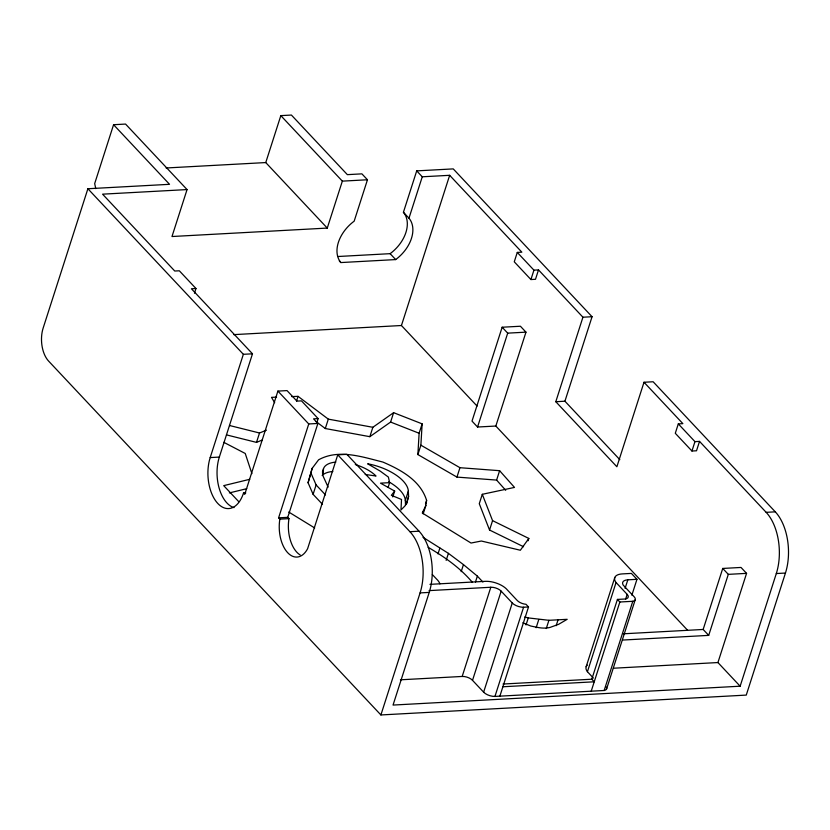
<?xml version="1.0" encoding="UTF-8"?>
<svg xmlns="http://www.w3.org/2000/svg" width="830" height="830" viewBox="0 0 830 830"><rect width="100%" height="100%" fill="white"/><g stroke="black" fill="none" stroke-linecap="round" stroke-linejoin="round"><path stroke-width="1.25" d="M505.709 490.302L496.61 480.082L456.946 477.094L417.874 454.57L419.119 433.25L422.138 423.86L393.617 412.676L372.857 427.294L369.848 436.684L325.298 428.529L316.22 421.692M417.874 454.57L420.883 445.181L422.138 423.86M335.849 462.082A29.922 13.768 17.8 0 0 323.524 468.639L322.829 475.549L328.14 487.148M423.03 513.614L423.404 511.062M423.217 513.718L425.863 505.501L426.61 500.397C420.468 480.394 400.88 469.832 382.889 462.061C362.243 456.936 338.713 448.698 318.585 459.81L312.163 468.348L308.075 482.759L313.097 494.327L322.497 504.329M308.075 482.759L312.163 468.348M406.648 503.789L408.588 496.465L408.329 491.09A37.267 17.15 17.8 0 0 367.649 463.794L380.119 471.046L388.388 477.074L389.633 482.655L388.129 487.355M95.761 188.628L94.682 183.586L113.575 124.718L169.538 184.312L87.887 188.742L43.15 328.078A23.977 13.602 86.9 0 0 48.628 361.112L380.897 714.952L746.263 695.094L785.45 573.053A44.426 25.191 86.9 0 0 775.293 511.84L653.137 381.759L644.007 382.257L616.877 466.751L555.799 401.71L582.93 317.216L538.504 269.906L533.939 270.155L517.277 252.424L514.268 261.813L530.92 279.544L535.495 279.295L538.504 269.906M113.575 124.718L125.548 124.064L187.061 189.572L171.986 236.519L327.269 228.074L342.344 181.137L280.82 115.629L265.756 162.566L327.269 228.074M194.469 293.218L195.973 288.518L179.322 270.788L174.757 271.026L102.567 194.168L187.061 189.572M245.794 492.937L243.512 493.051A33.314 18.893 86.9 0 1 217.813 503.478A33.314 18.893 86.9 0 1 210.198 457.579L243.356 354.306L87.887 188.742M234.008 507.628A33.314 18.893 86.9 0 1 219.328 457.081L252.486 353.808L191.408 288.767L195.973 288.518M226.486 434.889L256.501 442.38L259.52 433.001L266.451 430.168M316.624 423.3L318.129 418.611L301.477 400.869L296.912 401.118L287.035 390.598L277.905 391.096L244.746 494.369L243.512 493.051M280.82 115.629L291.403 115.048L347.365 174.653L361.901 173.854L367.462 179.768L354.171 221.164A32.546 22.234 -43.2 0 0 340.871 262.56L395.682 259.583A32.546 22.234 -43.2 0 0 408.972 218.186L422.263 176.79L416.712 170.876L403.421 212.273A32.546 22.234 -43.2 0 1 390.131 253.669L395.682 259.583M296.538 401.056L298.043 396.356L328.317 419.14L372.857 427.294M699.534 441.384L696.515 450.773L691.95 451.022L675.288 433.281L678.307 423.891L694.959 441.633L699.534 441.384L766.163 512.338A44.426 25.191 86.9 0 1 776.309 573.54L740.142 686.202L393.046 705.064L429.214 592.402A44.426 25.191 86.9 0 0 419.067 531.2L346.878 454.332L337.748 454.83L307.608 548.713A28.459 16.144 86.9 0 1 287.699 552.707A28.459 16.144 86.9 0 1 279.845 519.144L278.61 517.827L308.75 423.954L277.905 391.096M300.201 554.98A28.459 16.144 86.9 0 1 288.975 518.646L287.74 517.339L317.88 423.456L313.564 418.849L318.129 418.611M325.298 428.529L328.317 419.14M313.097 494.327L316.116 484.938L311.084 473.37M322.393 472.156L323.524 468.639M322.465 474.023L323.212 471.679M477.084 406.067L401.44 325.516L449.663 175.306L422.263 176.79M369.848 436.684L390.598 422.065L393.617 412.676M392.787 496.942L394.675 491.08L380.503 483.153L389.633 482.655M405.528 504.775L405.32 500.48L408.329 491.09M405.953 504.671L408.588 496.465M425.479 503.914L426.61 500.397M495.832 426.039L525.971 332.156L520.42 326.242L502.15 327.228L472.011 421.111L477.561 427.025L495.832 426.039L687.53 630.178M456.946 477.094L459.955 467.705L499.619 470.693L514.507 487.418L482.292 494.307L479.273 503.696L489.544 530.028L523.543 546.721M380.897 714.952L420.084 592.9A44.426 25.191 86.9 0 0 409.927 531.698L337.748 454.83M477.561 427.025L507.701 333.141L502.15 327.228M438.001 553.901L439.89 548.028M530.92 279.544L533.939 270.155M446.156 560.385L448.418 553.351L423.041 537.352M461.19 571.663L463.451 564.618L448.418 553.351M496.61 480.082L499.619 470.693M489.544 530.028L492.564 520.638L482.292 494.307M475.476 581.996L477.364 576.134L463.451 564.618M400.423 679.801L462.175 676.45L490.81 587.256A7.74 3.559 17.8 0 1 501.164 591.157L512.266 602.985A8.694 4.005 17.8 0 0 523.585 607.228L528.513 606.958L499.878 696.152M606.336 687.033A7.906 3.642 17.8 0 1 604.157 690.487L494.95 696.422A8.694 4.005 17.8 0 1 483.631 692.168L472.519 680.341L501.164 591.157M619.813 459.654L564.929 401.212L592.06 316.718L453.242 168.895L416.712 170.876M528.067 540.787L528.824 538.442L492.564 520.638M483.631 692.168L512.266 602.985M494.95 696.422L523.585 607.228M526.023 624.949L528.285 617.914L548.91 620.311L567.181 619.315L558.549 624.357L551.774 626.785A21.041 9.68 17.8 0 1 537.062 627.314L530.744 626.028L522.848 622.78M536.149 627.719L538.784 619.502M546.275 628.528L548.91 620.311M556.162 625.685L558.04 619.813M586.167 666.677L614.802 577.483M593.398 678.079L587.422 671.709L616.057 582.525A16.662 7.667 17.8 0 1 622.272 573.904L631.402 573.405L636.963 579.319L631.869 595.183M502.897 686.763L594.239 681.803L591.8 679.21L617.427 599.416L624.969 599.011A8.124 3.735 17.8 0 0 627.158 594.353L616.057 582.525M591.219 691.183L619.854 601.999L617.427 599.416M625.083 588.366L627.822 579.817L636.963 579.319M625.592 599.239L627.158 594.353M604.157 690.487L632.792 601.293A7.906 3.642 17.8 0 0 634.234 596.863L623.133 585.036A11.381 5.239 17.8 0 1 627.822 579.817M606.626 688.827L635.261 599.644M691.95 451.022L694.959 441.633M722.743 568.446L728.304 574.36L708.706 635.375L703.155 629.462L722.743 568.446L741.014 567.45L746.564 573.364L717.929 662.548L740.142 686.202M425.863 505.501L422.283 513.002L471.025 543.038L481.358 541.025L520.358 550.238L528.824 538.442M407.395 501.445L404.916 505.989L400.983 509.952L401.513 499.473L391.355 495.303L394.675 491.08M256.501 442.38L262.28 440.025M249.747 479.304L223.706 485.643L238.781 501.694M229.371 492.916L246.738 488.683M166.114 167.982L265.756 162.566M342.344 181.137L367.462 179.768M337.872 256.512L390.131 253.669M517.277 252.424L521.852 252.175L449.663 175.306M233.697 334.635L401.44 325.516M582.93 317.216L592.06 316.718M507.701 333.141L525.971 332.156M243.356 354.306L252.486 353.808M555.799 401.71L564.929 401.212M308.75 423.954L317.88 423.456M678.307 423.891L682.872 423.642L644.007 382.257M210.198 457.579L219.328 457.081M278.61 517.827L287.74 517.339M279.845 519.144L288.975 518.646M409.927 531.698L419.067 531.2M766.163 512.338L775.293 511.84M429.94 584.351L485.26 581.342A16.247 7.48 17.8 0 1 506.186 588.709L517.287 600.536A7.781 3.579 17.8 0 0 526.013 604.302L528.513 606.958M429.058 590.618L490.81 587.256M728.304 574.36L746.564 573.364M420.084 592.9L429.214 592.402M776.309 573.54L785.45 573.053M619.854 601.999L632.792 601.293M623.392 633.798L703.155 629.462M622.51 640.065L708.706 635.375M613.391 668.233L717.929 662.548M503.032 684.034L591.8 679.21M276.566 397.155L271.514 397.342L274.689 402.737M291.735 396.595L298.043 396.356M365.221 474.449L376.032 476.026A29.922 13.768 17.8 0 0 355.292 464.541M229.505 425.5L259.52 433.001M524.726 616.981L528.285 617.914M390.598 422.065L419.119 433.25M223.841 442.349L245.234 453.471L251.905 473.65M420.883 445.181L459.955 467.705M288.736 512.027L314.674 527.953M428.197 547.343C444.455 556.899 460.235 567.865 472.436 582.401M403.421 212.273L408.972 218.186M339.294 260.879L340.871 262.56M477.364 576.134L482.915 582.048M432.337 574.557L436.684 579.174A21.061 9.69 17.8 0 1 439.91 583.864M316.116 484.938L325.516 494.939M587.422 671.709A16.662 7.667 17.8 0 1 587.298 665.11M462.175 676.45A7.74 3.559 17.8 0 1 472.519 680.341M388.679 481.742A37.267 17.15 17.8 0 1 405.32 500.48M322.165 475.424A29.922 13.768 17.8 0 1 332.83 471.471"/></g></svg>
